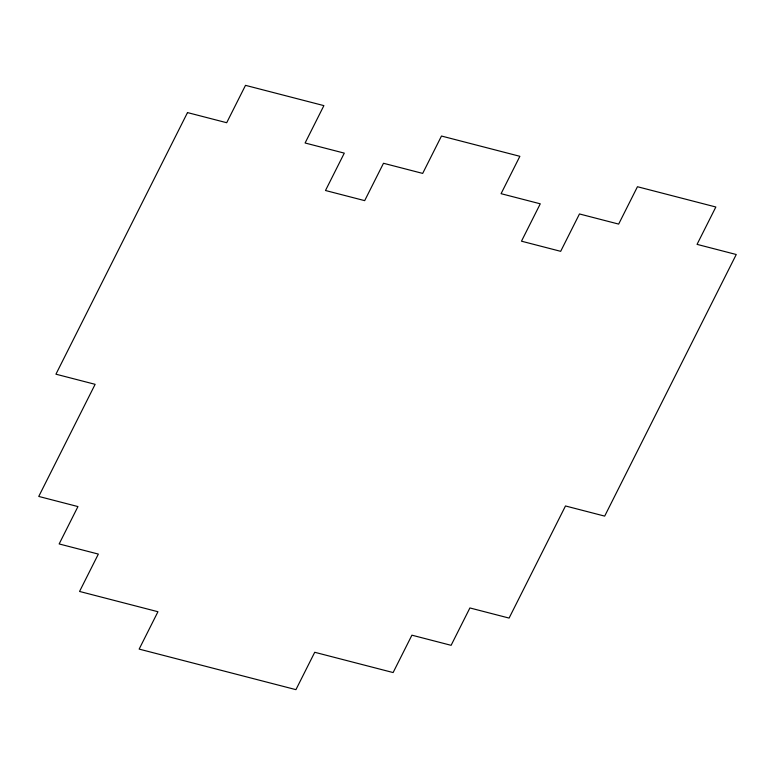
<?xml version="1.0" encoding="UTF-8"?>
<svg xmlns="http://www.w3.org/2000/svg" width="775" height="775" viewBox="0 0 775 775"><rect width="100%" height="100%" fill="white"/><g stroke="black" fill="none" stroke-linecap="round" stroke-linejoin="round"><path stroke-width="1.16" d="M187.502 112.588L55.936 374.189L95.131 384.323L38.75 496.436L77.946 506.579L59.152 543.943L98.347 554.086L79.554 591.451L157.945 611.727L139.151 649.101L295.934 689.653L314.728 652.279L393.119 672.555L411.912 635.18L451.108 645.323L469.902 607.949L509.097 618.082L565.488 505.968L604.684 516.111L736.25 254.51L697.054 244.367L715.848 207.002L637.457 186.727L618.663 224.091L579.467 213.958L560.674 251.333L521.478 241.19L540.272 203.815L501.076 193.682L519.87 156.308L441.479 136.032L422.685 173.406L383.489 163.273L364.686 200.638L325.49 190.505L344.294 153.13L305.098 142.997L323.892 105.623L245.501 85.347L226.697 122.721L187.502 112.588"/></g></svg>
